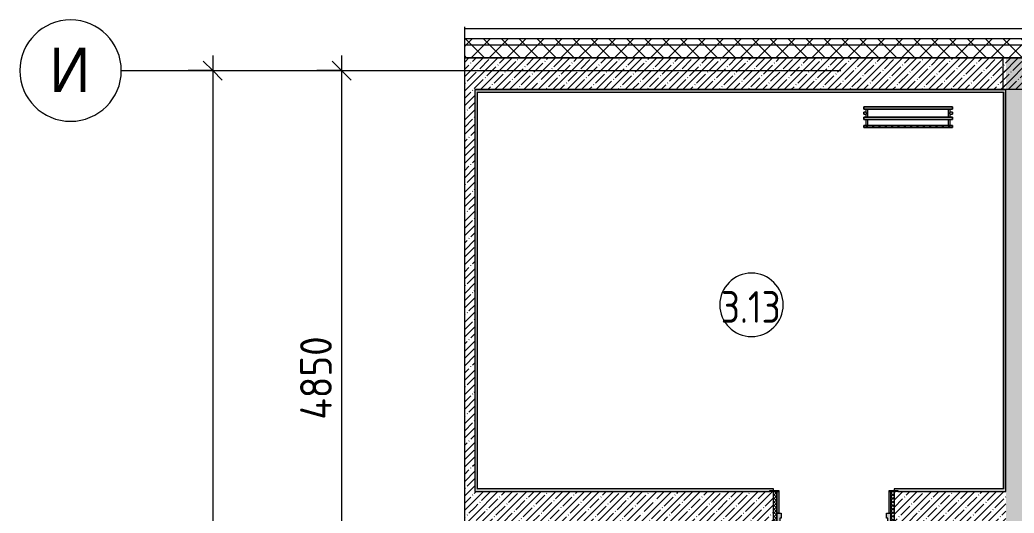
# Model space of a CAD drawing. Header units: millimetres. Extents: x -8624 to 200664, y -8553 to 29000.
# Drawn here: x 131977 to 139820, y 23510 to 27400 of the extents above; entities that cross this region are included whole.
import ezdxf

# ---------------------------------------------------------------- set-up
doc = ezdxf.new("R2010")
doc.units = ezdxf.units.MM
doc.linetypes.add('Осевая', pattern=[15875, 3175, -2381.25, 7937.5, -2381.25])
for name, color, linetype, lineweight in [('A-ANNO-DIMS', 7, 'Continuous', 9), ('A-ANNO-DIMS-100', 7, 'Continuous', 9), ('A-AREA-IDEN', 7, 'Continuous', 9), ('A-DETL-GENF', 7, 'Continuous', 9), ('A-WALL-1', 7, 'Continuous', 9), ('A-WALL-4', 7, 'Continuous', 13), ('I-WALL-5', 7, 'Continuous', 9), ('M-EQPM-2', 7, 'Continuous', 9), ('Оси', 7, 'Continuous', 9), ('Оси-1', 7, 'Continuous', 20), ('Оси-2', 7, 'Осевая', 9)]:
    doc.layers.add(name, color=color, linetype=linetype, lineweight=lineweight)
for name, color, linetype, lineweight, true_color in [('A-DOOR-5', 7, 'Continuous', 9, 0xaaaaaa), ('A-DOOR-6', 7, 'Continuous', 9, 0xe2e2e2), ('A-DOOR-FRAM-4', 7, 'Continuous', 9, 0xe2e2e2), ('A-DOOR-FRAM-5', 7, 'Continuous', 9, 0xaaaaaa), ('I-WALL-7', 9, 'Continuous', 9, 0x808080)]:
    doc.layers.add(name, color=color, linetype=linetype, lineweight=lineweight, true_color=true_color)
doc.styles.add('Arial_1', font='arial.ttf', dxfattribs={"width": 0.9, "height": 350})
doc.styles.add('GOST Common', font='GOST_Common.ttf', dxfattribs={"width": 0.9, "height": 250})
doc.styles.add('ISOCPEUR', font='isocpeur.ttf', dxfattribs={"width": 0.9, "height": 250})
doc.dimstyles.new('ISO-2_5_0_9К_БОЛЬШОЙ', dxfattribs={"dimscale": 304.8, "dimtxt": 248.995294, "dimasz": 0.492126, "dimexe": 0.393701, "dimexo": 0.984252, "dimgap": 0, "dimtad": 1, "dimdec": 0, "dimrnd": 10, "dimzin": 0, "dimdsep": 46, "dimtxsty": 'ISOCPEUR', "dimblk1": 'OBLIQUE', "dimblk2": 'OBLIQUE', "dimsah": 1, "dimcen": 0.09, "dimdle": 0.393701, "dimazin": 0, "dimtfac": 1, "dimtdec": 4, "dimtix": 1, "dimtmove": 0, "dimatfit": 3, "dimfxl": 1, "dimtvp": 1, "dimtolj": 1, "dimtzin": 0, "dimarcsym": 2})
pattern_1 = [(45, (50595.26, 0), (-70.71068, 70.71068), []), (135, (50595.26, 0), (-70.71068, -70.71068), [])]
pattern_2 = [(45, (50595.26, 0), (-57.024626, 57.024626), []), (45, (50652.28, 0), (-57.024626, 57.024626), [100.806, -20.161, 3.353, -16.808])]
pattern_3 = [(0, (50595.258, 0), (121.92, 30.48), [10.058, -81.382, 10.058, -81.382, -487.68]), (0, (50595.258, 0), (121.92, 30.48), [-182.88, 10.058, -172.822, 10.058, -81.382, -213.36]), (0, (50595.258, 0), (121.92, 30.48), [-457.2, 10.058, -50.902, 10.058, -142.342]), (120, (50640.978, 15.24), (-87.356454, 90.345817), [10.058, -81.382, 10.058, -81.382, -487.68]), (120, (50640.978, 15.24), (-87.356454, 90.345817), [-182.88, 10.058, -172.822, 10.058, -81.382, -213.36]), (120, (50640.978, 15.24), (-87.356454, 90.345817), [-457.2, 10.058, -50.902, 10.058, -142.342]), (240, (50656.218, 76.2), (-34.563546, -120.825817), [10.058, -81.382, 10.058, -81.382, -487.68]), (240, (50656.218, 76.2), (-34.563546, -120.825817), [-182.88, 10.058, -172.822, 10.058, -81.382, -213.36]), (240, (50656.218, 76.2), (-34.563546, -120.825817), [-457.2, 10.058, -50.902, 10.058, -142.342])]

# ---------------------------------------------------------------- blocks, each defined once
blk = doc.blocks.new('radiator_prado_classic_z_tip_30_po exemplyaru - Classic Z Тип 30-500-30677900-План зашивки приборов отопления в осях 3 этажа 23-33')
at = {"layer": 'M-EQPM-2'}
for p, q in [((0, 228), (0, 210)), ((700, 228), (0, 228)), ((0, 210), (0, 228)), ((0, 228), (12.5, 228)), ((0, 210), (700, 210)), ((17.5, 210), (0, 210)), ((700, 164), (0, 164)), ((0, 164), (0, 146)), ((0, 146), (0, 164)), ((0, 164), (17.5, 164)), ((12.5, 228), (37.5, 228)), ((37.5, 228), (12.5, 228)), ((12.5, 228), (37.5, 228)), ((12.5, 228), (17.5, 223)), ((12.5, 228), (17.5, 223)), ((32.5, 223), (17.5, 223)), ((17.5, 223), (32.5, 223)), ((17.5, 210), (17.5, 164)), ((17.5, 210), (17.5, 164)), ((21.2, 210), (17.5, 210)), ((17.5, 210), (25, 210)), ((21.2, 210), (17.5, 210)), ((17.5, 210), (17.8, 210)), ((32.5, 164), (17.5, 164)), ((17.5, 164), (28.7, 164)), ((19.7, 164), (17.5, 164)), ((17.5, 164), (18.5, 164)), ((17.8, 210), (18.5, 210)), ((18.5, 210), (21.2, 210)), ((31.5, 210), (18.5, 210)), ((18.5, 164), (19.7, 164)), ((18.5, 164), (31.5, 164)), ((32.5, 164), (19.7, 164)), ((19.7, 164), (23.1, 164)), ((28.7, 210), (21.2, 210)), ((23.1, 210), (21.2, 210)), ((21.2, 210), (32.5, 210)), ((28.7, 210), (23.1, 210)), ((23.1, 164), (32.5, 164)), ((25, 210), (32.5, 210)), ((32.5, 210), (28.7, 210)), ((30.3, 210), (28.7, 210)), ((28.7, 164), (30.3, 164)), ((32.5, 210), (30.3, 210)), ((30.3, 164), (31.5, 164)), ((31.5, 164), (32.2, 164)), ((32.2, 164), (32.5, 164)), ((32.5, 223), (37.5, 228)), ((37.5, 228), (32.5, 223)), ((32.5, 164), (32.5, 210)), ((32.5, 164), (32.5, 210)), ((667.5, 210), (32.5, 210)), ((32.5, 164), (667.5, 164)), ((37.5, 228), (62.5, 228)), ((62.5, 228), (87.5, 228)), ((87.5, 228), (62.5, 228)), ((62.5, 228), (87.5, 228)), ((62.5, 228), (67.5, 223)), ((62.5, 228), (67.5, 223)), ((82.5, 223), (67.5, 223)), ((67.5, 223), (82.5, 223)), ((82.5, 223), (87.5, 228)), ((87.5, 228), (82.5, 223)), ((87.5, 228), (112.5, 228)), ((112.5, 228), (137.5, 228)), ((137.5, 228), (112.5, 228)), ((112.5, 228), (137.5, 228)), ((112.5, 228), (117.5, 223)), ((112.5, 228), (117.5, 223)), ((132.5, 223), (117.5, 223)), ((117.5, 223), (132.5, 223)), ((132.5, 223), (137.5, 228)), ((137.5, 228), (132.5, 223)), ((137.5, 228), (162.5, 228)), ((162.5, 228), (187.5, 228)), ((187.5, 228), (162.5, 228)), ((162.5, 228), (187.5, 228)), ((162.5, 228), (167.5, 223)), ((162.5, 228), (167.5, 223)), ((182.5, 223), (167.5, 223)), ((167.5, 223), (182.5, 223)), ((182.5, 223), (187.5, 228)), ((187.5, 228), (182.5, 223)), ((187.5, 228), (212.5, 228)), ((212.5, 228), (237.5, 228)), ((237.5, 228), (212.5, 228)), ((212.5, 228), (237.5, 228)), ((212.5, 228), (217.5, 223)), ((212.5, 228), (217.5, 223)), ((232.5, 223), (217.5, 223)), ((217.5, 223), (232.5, 223)), ((232.5, 223), (237.5, 228)), ((237.5, 228), (232.5, 223)), ((237.5, 228), (262.5, 228)), ((262.5, 228), (287.5, 228)), ((287.5, 228), (262.5, 228)), ((262.5, 228), (287.5, 228)), ((262.5, 228), (267.5, 223)), ((262.5, 228), (267.5, 223)), ((282.5, 223), (267.5, 223)), ((267.5, 223), (282.5, 223)), ((282.5, 223), (287.5, 228)), ((287.5, 228), (282.5, 223)), ((287.5, 228), (312.5, 228)), ((312.5, 228), (337.5, 228)), ((337.5, 228), (312.5, 228)), ((312.5, 228), (337.5, 228)), ((312.5, 228), (317.5, 223)), ((312.5, 228), (317.5, 223)), ((332.5, 223), (317.5, 223)), ((317.5, 223), (332.5, 223)), ((332.5, 223), (337.5, 228)), ((337.5, 228), (332.5, 223)), ((337.5, 228), (362.5, 228)), ((362.5, 228), (387.5, 228)), ((387.5, 228), (362.5, 228)), ((362.5, 228), (387.5, 228)), ((362.5, 228), (367.5, 223)), ((362.5, 228), (367.5, 223)), ((382.5, 223), (367.5, 223)), ((367.5, 223), (382.5, 223)), ((382.5, 223), (387.5, 228)), ((387.5, 228), (382.5, 223)), ((387.5, 228), (412.5, 228)), ((412.5, 228), (437.5, 228)), ((437.5, 228), (412.5, 228)), ((412.5, 228), (437.5, 228)), ((412.5, 228), (417.5, 223)), ((412.5, 228), (417.5, 223)), ((432.5, 223), (417.5, 223)), ((417.5, 223), (432.5, 223)), ((432.5, 223), (437.5, 228)), ((437.5, 228), (432.5, 223)), ((437.5, 228), (462.5, 228)), ((462.5, 228), (487.5, 228)), ((487.5, 228), (462.5, 228)), ((462.5, 228), (487.5, 228)), ((462.5, 228), (467.5, 223)), ((462.5, 228), (467.5, 223)), ((482.5, 223), (467.5, 223)), ((467.5, 223), (482.5, 223)), ((482.5, 223), (487.5, 228)), ((487.5, 228), (482.5, 223)), ((487.5, 228), (512.5, 228)), ((512.5, 228), (537.5, 228)), ((537.5, 228), (512.5, 228)), ((512.5, 228), (537.5, 228)), ((512.5, 228), (517.5, 223)), ((512.5, 228), (517.5, 223)), ((532.5, 223), (517.5, 223)), ((517.5, 223), (532.5, 223)), ((532.5, 223), (537.5, 228)), ((537.5, 228), (532.5, 223)), ((537.5, 228), (562.5, 228)), ((562.5, 228), (587.5, 228)), ((587.5, 228), (562.5, 228)), ((562.5, 228), (587.5, 228)), ((562.5, 228), (567.5, 223)), ((562.5, 228), (567.5, 223)), ((582.5, 223), (567.5, 223)), ((567.5, 223), (582.5, 223)), ((582.5, 223), (587.5, 228)), ((587.5, 228), (582.5, 223)), ((587.5, 228), (612.5, 228)), ((612.5, 228), (637.5, 228)), ((637.5, 228), (612.5, 228)), ((612.5, 228), (637.5, 228)), ((612.5, 228), (617.5, 223)), ((617.5, 223), (612.5, 228)), ((632.5, 223), (617.5, 223)), ((617.5, 223), (632.5, 223)), ((632.5, 223), (637.5, 228)), ((637.5, 228), (632.5, 223)), ((637.5, 228), (662.5, 228)), ((662.5, 228), (687.5, 228)), ((687.5, 228), (662.5, 228)), ((662.5, 228), (687.5, 228)), ((662.5, 228), (667.5, 223)), ((662.5, 228), (667.5, 223)), ((682.5, 223), (667.5, 223)), ((667.5, 223), (682.5, 223)), ((667.5, 210), (667.5, 164)), ((667.5, 210), (667.5, 164)), ((668.5, 210), (667.5, 210)), ((667.5, 210), (682.5, 210)), ((673.1, 210), (667.5, 210)), ((667.5, 210), (682.5, 210)), ((682.5, 164), (667.5, 164)), ((667.5, 164), (682.5, 164)), ((682.5, 164), (667.5, 164)), ((667.5, 164), (682.5, 164)), ((676.9, 210), (668.5, 210)), ((681.5, 210), (668.5, 210)), ((668.5, 164), (681.5, 164)), ((682.5, 210), (673.1, 210)), ((682.5, 210), (676.9, 210)), ((682.5, 223), (687.5, 228)), ((687.5, 228), (682.5, 223)), ((682.5, 164), (682.5, 210)), ((682.5, 164), (682.5, 210)), ((700, 210), (682.5, 210)), ((682.5, 164), (700, 164)), ((687.5, 228), (700, 228)), ((700, 210), (700, 228)), ((700, 228), (700, 210)), ((700, 146), (700, 164)), ((700, 164), (700, 146)), ((0, 146), (700, 146)), ((17.5, 146), (0, 146)), ((17.5, 121.5), (0, 121.5)), ((17.5, 121.5), (0, 121.5)), ((0, 121.5), (0, 121.2)), ((0, 106.5), (0, 121.5)), ((0, 121.2), (0, 120.5)), ((0, 121.2), (0, 120.5)), ((0, 120.5), (0, 121.2)), ((0, 121.2), (0, 121.2)), ((0, 120.5), (0, 119.3)), ((0, 120.5), (0, 119.3)), ((0, 119.3), (0, 120.5)), ((0, 119.3), (0, 117.7)), ((0, 119.3), (0, 117.7)), ((0, 117.7), (0, 119.3)), ((0, 117.7), (0, 115.9)), ((0, 115.9), (0, 117.7)), ((0, 117.7), (0, 115.9)), ((0, 115.9), (0, 114)), ((0, 115.9), (0, 114)), ((0, 114), (0, 115.9)), ((0, 114), (0, 112.1)), ((0, 114), (0, 112.1)), ((0, 112.1), (0, 114)), ((0, 112.1), (0, 110.2)), ((0, 112.1), (0, 110.2)), ((0, 110.2), (0, 112.1)), ((0, 110.2), (0, 108.7)), ((0, 110.2), (0, 108.7)), ((0, 108.7), (0, 110.2)), ((0, 108.7), (0, 107.5)), ((0, 108.7), (0, 106.8)), ((0, 106.8), (0, 108.7)), ((0, 107.5), (0, 106.8)), ((0, 106.8), (0, 106.5)), ((0, 106.8), (0, 106.8)), ((0, 106.5), (17.5, 106.5)), ((0, 106.5), (17.5, 106.5)), ((700, 82), (0, 82)), ((0, 82), (0, 64)), ((0, 64), (0, 82)), ((0, 82), (17.5, 82)), ((17.5, 146), (17.5, 121.5)), ((17.5, 146), (17.5, 121.5)), ((17.5, 146), (32.5, 146)), ((18.5, 146), (17.5, 146)), ((17.5, 146), (32.5, 146)), ((21.2, 146), (17.5, 146)), ((17.5, 106.5), (17.5, 82)), ((17.5, 106.5), (17.5, 82)), ((32.5, 82), (17.5, 82)), ((17.5, 82), (21.2, 82)), ((19.7, 82), (17.5, 82)), ((17.5, 82), (19.7, 82)), ((19.7, 146), (18.5, 146)), ((31.5, 146), (18.5, 146)), ((18.5, 82), (31.5, 82)), ((21.2, 146), (19.7, 146)), ((26.9, 82), (19.7, 82)), ((19.7, 82), (32.5, 82)), ((23.1, 146), (21.2, 146)), ((30.3, 146), (21.2, 146)), ((21.2, 82), (23.1, 82)), ((28.7, 146), (23.1, 146)), ((23.1, 82), (32.5, 82)), ((32.5, 82), (26.9, 82)), ((32.5, 146), (28.7, 146)), ((32.5, 146), (30.3, 146)), ((32.5, 82), (32.5, 146)), ((32.5, 82), (32.5, 146)), ((667.5, 146), (32.5, 146)), ((32.5, 82), (667.5, 82)), ((667.5, 146), (667.5, 82)), ((667.5, 146), (667.5, 82)), ((667.5, 146), (682.5, 146)), ((682.5, 146), (667.5, 146)), ((667.5, 146), (682.5, 146)), ((682.5, 146), (667.5, 146)), ((682.5, 82), (667.5, 82)), ((667.5, 82), (682.5, 82)), ((673.1, 82), (667.5, 82)), ((667.5, 82), (682.5, 82)), ((681.5, 146), (668.5, 146)), ((668.5, 82), (681.5, 82)), ((675, 82), (673.1, 82)), ((682.5, 82), (675, 82)), ((682.5, 121.5), (682.5, 146)), ((682.5, 121.5), (682.5, 146)), ((700, 146), (682.5, 146)), ((700, 121.5), (682.5, 121.5)), ((700, 121.5), (682.5, 121.5)), ((682.5, 82), (682.5, 106.5)), ((682.5, 106.5), (700, 106.5)), ((682.5, 82), (682.5, 106.5)), ((682.5, 106.5), (700, 106.5)), ((682.5, 82), (700, 82)), ((700, 121.5), (700, 106.5)), ((700, 121.2), (700, 121.5)), ((700, 121.5), (700, 121.2)), ((700, 121.2), (700, 121.5)), ((700, 106.8), (700, 121.2)), ((700, 121.2), (700, 106.8)), ((700, 106.8), (700, 121.2)), ((700, 106.5), (700, 106.8)), ((700, 106.8), (700, 106.5)), ((700, 106.5), (700, 106.8)), ((700, 64), (700, 82)), ((700, 82), (700, 64)), ((700, 64), (0, 64)), ((0, 64), (700, 64))]:
    blk.add_line(p, q, dxfattribs=at)
for points, knots in [([(17.8, 121.2), (17.7, 121.3), (17.7, 121.3), (17.5, 121.5), (17.5, 121.5), (17.5, 121.5)], [0.8571429, 0.8571429, 0.8571429, 0.8571429, 0.8928571, 0.9285714, 1, 1, 1, 1]), ([(17.5, 121.5), (17.5, 121.5), (17.5, 121.5), (17.7, 121.3), (17.7, 121.3), (17.8, 121.2)], [0, 0, 0, 0, 0.0714286, 0.1071429, 0.1428571, 0.1428571, 0.1428571, 0.1428571]), ([(17.5, 121.5), (17.5, 121.5), (17.5, 121.5), (17.7, 121.3), (17.7, 121.3), (17.8, 121.2)], [0, 0, 0, 0, 0.0714286, 0.1071429, 0.1428571, 0.1428571, 0.1428571, 0.1428571]), ([(25, 114), (24.5, 114.5), (23.6, 115.4), (22.4, 116.6), (21.6, 117.4), (21.1, 117.9), (20.8, 118.2), (20.5, 118.5), (20.2, 118.8), (19.8, 119.1), (19.6, 119.4), (19.3, 119.7), (19, 120), (18.7, 120.3), (18.5, 120.5), (18.3, 120.7), (18.1, 120.9), (17.9, 121.1), (17.8, 121.2), (17.7, 121.3), (17.5, 121.5), (17.5, 121.5), (17.5, 121.5)], [0, 0, 0, 0, 0.142857, 0.285714, 0.357143, 0.392857, 0.428571, 0.464286, 0.5, 0.535714, 0.571429, 0.607143, 0.642857, 0.678571, 0.714286, 0.75, 0.785714, 0.821429, 0.857143, 0.892857, 0.928571, 1, 1, 1, 1]), ([(17.5, 106.5), (17.5, 106.5), (17.5, 106.5), (17.7, 106.7), (17.8, 106.8), (17.9, 106.9), (18.1, 107.1), (18.3, 107.3), (18.5, 107.5), (18.7, 107.7), (19, 108), (19.3, 108.3), (19.6, 108.6), (19.8, 108.9), (20.3, 109.3), (20.7, 109.7), (21.1, 110.1), (21.6, 110.6), (22.4, 111.4), (23.6, 112.6), (24.5, 113.5), (25, 114)], [0, 0, 0, 0, 0.071429, 0.107143, 0.142857, 0.178571, 0.214286, 0.25, 0.285714, 0.321429, 0.357143, 0.392857, 0.428571, 0.464286, 0.5, 0.571429, 0.607143, 0.642857, 0.714286, 0.857143, 1, 1, 1, 1]), ([(17.5, 106.5), (17.5, 106.5), (17.5, 106.5), (17.7, 106.7), (17.7, 106.7), (17.8, 106.8)], [0, 0, 0, 0, 0.0714286, 0.1071429, 0.1428571, 0.1428571, 0.1428571, 0.1428571]), ([(17.8, 106.8), (17.7, 106.7), (17.7, 106.7), (17.5, 106.5), (17.5, 106.5), (17.5, 106.5)], [0.8571429, 0.8571429, 0.8571429, 0.8571429, 0.8928571, 0.9285714, 1, 1, 1, 1]), ([(17.8, 106.8), (17.7, 106.7), (17.7, 106.7), (17.5, 106.5), (17.5, 106.5), (17.5, 106.5)], [0.8571429, 0.8571429, 0.8571429, 0.8571429, 0.8928571, 0.9285714, 1, 1, 1, 1]), ([(17.8, 106.8), (17.8, 106.8), (17.9, 106.9), (18.1, 107.1), (18.3, 107.3), (18.5, 107.5), (18.7, 107.7), (19, 108), (19.3, 108.3), (19.6, 108.6), (19.9, 108.8), (20.3, 109.3), (20.6, 109.6), (20.8, 109.8)], [0.1428571, 0.1428571, 0.1428571, 0.1428571, 0.1785714, 0.2142857, 0.25, 0.2857143, 0.3214286, 0.3571429, 0.3928571, 0.4285714, 0.4642857, 0.5, 0.5714286, 0.5714286, 0.5714286, 0.5714286]), ([(18.5, 120.5), (18.6, 120.4), (18.7, 120.3), (19, 120), (19.3, 119.7), (19.6, 119.4), (19.8, 119.1), (20.3, 118.7), (20.7, 118.3), (21.1, 117.9), (21.6, 117.4), (21.9, 117.1), (22.1, 116.9)], [0.2857143, 0.2857143, 0.2857143, 0.2857143, 0.3214286, 0.3571429, 0.3928571, 0.4285714, 0.4642857, 0.5, 0.5714286, 0.6071429, 0.6428571, 0.7142857, 0.7142857, 0.7142857, 0.7142857]), ([(19.6, 119.4), (19.7, 119.3), (19.9, 119.2), (20.3, 118.7), (20.6, 118.4), (20.8, 118.2)], [0.4285714, 0.4285714, 0.4285714, 0.4285714, 0.4642857, 0.5, 0.5714286, 0.5714286, 0.5714286, 0.5714286]), ([(22.1, 116.9), (21.9, 117.1), (21.6, 117.4), (21.1, 117.9), (20.9, 118.1), (20.8, 118.2)], [0.2857143, 0.2857143, 0.2857143, 0.2857143, 0.3571429, 0.3928571, 0.4285714, 0.4285714, 0.4285714, 0.4285714]), ([(20.8, 118.2), (20.9, 118.1), (21.1, 117.9), (21.6, 117.4), (21.9, 117.1), (22.1, 116.9)], [0.5714286, 0.5714286, 0.5714286, 0.5714286, 0.6071429, 0.6428571, 0.7142857, 0.7142857, 0.7142857, 0.7142857]), ([(20.8, 109.8), (20.9, 109.9), (21.1, 110.1), (21.6, 110.6), (21.9, 110.9), (22.1, 111.1)], [0.5714286, 0.5714286, 0.5714286, 0.5714286, 0.6071429, 0.6428571, 0.7142857, 0.7142857, 0.7142857, 0.7142857]), ([(22.1, 111.1), (21.9, 110.9), (21.6, 110.6), (21.1, 110.1), (20.9, 109.9), (20.8, 109.8)], [0.2857143, 0.2857143, 0.2857143, 0.2857143, 0.3571429, 0.3928571, 0.4285714, 0.4285714, 0.4285714, 0.4285714]), ([(22.1, 111.1), (21.9, 110.9), (21.6, 110.6), (21.1, 110.1), (20.9, 109.9), (20.8, 109.8)], [0.2857143, 0.2857143, 0.2857143, 0.2857143, 0.3571429, 0.3928571, 0.4285714, 0.4285714, 0.4285714, 0.4285714]), ([(675, 114), (675.5, 114.5), (676.4, 115.4), (677.6, 116.6), (678.4, 117.4), (678.9, 117.9), (679.2, 118.2), (679.5, 118.5), (679.8, 118.8), (680.1, 119.2), (680.4, 119.4), (680.7, 119.7), (681, 120), (681.3, 120.3), (681.5, 120.5), (681.7, 120.7), (681.9, 120.9), (682.1, 121.1), (682.2, 121.2), (682.3, 121.3), (682.5, 121.5), (682.5, 121.5), (682.5, 121.5)], [0, 0, 0, 0, 0.142857, 0.285714, 0.357143, 0.392857, 0.428571, 0.464286, 0.5, 0.535714, 0.571429, 0.607143, 0.642857, 0.678571, 0.714286, 0.75, 0.785714, 0.821429, 0.857143, 0.892857, 0.928571, 1, 1, 1, 1]), ([(682.5, 106.5), (682.5, 106.5), (682.5, 106.5), (682.3, 106.7), (682.2, 106.8), (682.1, 106.9), (681.9, 107.1), (681.7, 107.3), (681.5, 107.5), (681.3, 107.7), (681, 108), (680.7, 108.3), (680.4, 108.6), (680.1, 108.8), (679.7, 109.3), (679.3, 109.7), (678.9, 110.1), (678.4, 110.6), (677.6, 111.4), (676.4, 112.6), (675.5, 113.5), (675, 114)], [0, 0, 0, 0, 0.071429, 0.107143, 0.142857, 0.178571, 0.214286, 0.25, 0.285714, 0.321429, 0.357143, 0.392857, 0.428571, 0.464286, 0.5, 0.571429, 0.607143, 0.642857, 0.714286, 0.857143, 1, 1, 1, 1]), ([(682.2, 121.2), (682.2, 121.2), (682.1, 121.1), (681.9, 120.9), (681.7, 120.7), (681.5, 120.5), (681.3, 120.3), (681, 120), (680.7, 119.7), (680.4, 119.4), (680.1, 119.2), (679.7, 118.7), (679.3, 118.3), (678.9, 117.9), (678.4, 117.4), (677.6, 116.6), (676.9, 115.9), (676.4, 115.4)], [0.1428571, 0.1428571, 0.1428571, 0.1428571, 0.1785714, 0.2142857, 0.25, 0.2857143, 0.3214286, 0.3571429, 0.3928571, 0.4285714, 0.4642857, 0.5, 0.5714286, 0.6071429, 0.6428571, 0.7142857, 0.8571429, 0.8571429, 0.8571429, 0.8571429]), ([(682.2, 121.2), (682.2, 121.2), (682.1, 121.1), (681.9, 120.9), (681.7, 120.7), (681.5, 120.5), (681.3, 120.3), (681, 120), (680.7, 119.7), (680.4, 119.4), (680.1, 119.2), (679.7, 118.7), (679.3, 118.3), (678.9, 117.9), (678.4, 117.4), (677.6, 116.6), (676.9, 115.9), (676.4, 115.4)], [0.1428571, 0.1428571, 0.1428571, 0.1428571, 0.1785714, 0.2142857, 0.25, 0.2857143, 0.3214286, 0.3571429, 0.3928571, 0.4285714, 0.4642857, 0.5, 0.5714286, 0.6071429, 0.6428571, 0.7142857, 0.8571429, 0.8571429, 0.8571429, 0.8571429]), ([(676.4, 115.4), (676.9, 115.9), (677.6, 116.6), (678.4, 117.4), (678.9, 117.9), (679.2, 118.2), (679.5, 118.5), (679.8, 118.8), (680.1, 119.2), (680.4, 119.4), (680.7, 119.7), (681, 120), (681.3, 120.3), (681.5, 120.5), (681.7, 120.7), (681.9, 120.9), (682.1, 121.1), (682.2, 121.2), (682.2, 121.2)], [0.1428571, 0.1428571, 0.1428571, 0.1428571, 0.2857143, 0.3571429, 0.3928571, 0.4285714, 0.4642857, 0.5, 0.5357143, 0.5714286, 0.6071429, 0.6428571, 0.6785714, 0.7142857, 0.75, 0.7857143, 0.8214286, 0.8571429, 0.8571429, 0.8571429, 0.8571429]), ([(677.9, 111.1), (678.1, 110.9), (678.4, 110.6), (678.9, 110.1), (679.2, 109.8), (679.5, 109.5), (679.8, 109.2), (680.1, 108.8), (680.4, 108.6), (680.7, 108.3), (681, 108), (681.3, 107.7), (681.5, 107.5), (681.7, 107.3), (681.9, 107.1), (682.1, 106.9), (682.2, 106.8), (682.2, 106.8)], [0.2857143, 0.2857143, 0.2857143, 0.2857143, 0.3571429, 0.3928571, 0.4285714, 0.4642857, 0.5, 0.5357143, 0.5714286, 0.6071429, 0.6428571, 0.6785714, 0.7142857, 0.75, 0.7857143, 0.8214286, 0.8571429, 0.8571429, 0.8571429, 0.8571429]), ([(677.9, 111.1), (678.1, 110.9), (678.4, 110.6), (678.9, 110.1), (679.2, 109.8), (679.5, 109.5), (679.8, 109.2), (680.1, 108.8), (680.4, 108.6), (680.7, 108.3), (681, 108), (681.3, 107.7), (681.5, 107.5), (681.7, 107.3), (681.9, 107.1), (682.1, 106.9), (682.2, 106.8), (682.2, 106.8)], [0.2857143, 0.2857143, 0.2857143, 0.2857143, 0.3571429, 0.3928571, 0.4285714, 0.4642857, 0.5, 0.5357143, 0.5714286, 0.6071429, 0.6428571, 0.6785714, 0.7142857, 0.75, 0.7857143, 0.8214286, 0.8571429, 0.8571429, 0.8571429, 0.8571429]), ([(682.2, 106.8), (682.2, 106.8), (682.1, 106.9), (681.9, 107.1), (681.7, 107.3), (681.5, 107.5), (681.3, 107.7), (681, 108), (680.7, 108.3), (680.4, 108.6), (680.1, 108.8), (679.7, 109.3), (679.3, 109.7), (678.9, 110.1), (678.4, 110.6), (678.1, 110.9), (677.9, 111.1)], [0.1428571, 0.1428571, 0.1428571, 0.1428571, 0.1785714, 0.2142857, 0.25, 0.2857143, 0.3214286, 0.3571429, 0.3928571, 0.4285714, 0.4642857, 0.5, 0.5714286, 0.6071429, 0.6428571, 0.7142857, 0.7142857, 0.7142857, 0.7142857]), ([(682.5, 121.5), (682.5, 121.5), (682.5, 121.5), (682.3, 121.3), (682.3, 121.3), (682.2, 121.2)], [0, 0, 0, 0, 0.0714286, 0.1071429, 0.1428571, 0.1428571, 0.1428571, 0.1428571]), ([(682.5, 121.5), (682.5, 121.5), (682.5, 121.5), (682.3, 121.3), (682.3, 121.3), (682.2, 121.2)], [0, 0, 0, 0, 0.0714286, 0.1071429, 0.1428571, 0.1428571, 0.1428571, 0.1428571]), ([(682.2, 121.2), (682.3, 121.3), (682.3, 121.3), (682.5, 121.5), (682.5, 121.5), (682.5, 121.5)], [0.8571429, 0.8571429, 0.8571429, 0.8571429, 0.8928571, 0.9285714, 1, 1, 1, 1]), ([(682.2, 106.8), (682.3, 106.7), (682.3, 106.7), (682.5, 106.5), (682.5, 106.5), (682.5, 106.5)], [0.8571429, 0.8571429, 0.8571429, 0.8571429, 0.8928571, 0.9285714, 1, 1, 1, 1]), ([(682.2, 106.8), (682.3, 106.7), (682.3, 106.7), (682.5, 106.5), (682.5, 106.5), (682.5, 106.5)], [0.8571429, 0.8571429, 0.8571429, 0.8571429, 0.8928571, 0.9285714, 1, 1, 1, 1]), ([(682.5, 106.5), (682.5, 106.5), (682.5, 106.5), (682.3, 106.7), (682.3, 106.7), (682.2, 106.8)], [0, 0, 0, 0, 0.0714286, 0.1071429, 0.1428571, 0.1428571, 0.1428571, 0.1428571])]:
    blk.add_open_spline(points, degree=3, knots=knots, dxfattribs=at)
for points in [[(20.8, 118.2), (20.7, 118.3), (20.5, 118.5), (20.2, 118.8), (19.9, 119.2), (19.6, 119.4), (19.3, 119.7), (19, 120), (18.7, 120.3), (18.5, 120.5), (18.3, 120.7), (18.1, 120.9), (17.9, 121.1), (17.8, 121.2), (17.8, 121.2)], [(17.8, 121.2), (17.8, 121.2), (17.9, 121.1), (18.1, 120.9), (18.3, 120.7), (18.5, 120.5), (18.7, 120.3), (19, 120), (19.3, 119.7), (19.5, 119.5), (19.6, 119.4)], [(17.8, 121.2), (17.8, 121.2), (17.9, 121.1), (18.1, 120.9), (18.3, 120.7), (18.4, 120.6), (18.5, 120.5)], [(20.8, 109.8), (20.7, 109.7), (20.5, 109.5), (20.2, 109.2), (19.9, 108.8), (19.6, 108.6), (19.3, 108.3), (19, 108), (18.7, 107.7), (18.5, 107.5), (18.3, 107.3), (18.1, 107.1), (17.9, 106.9), (17.8, 106.8), (17.8, 106.8)], [(20.8, 109.8), (20.7, 109.7), (20.5, 109.5), (20.2, 109.2), (19.8, 108.9), (19.6, 108.6), (19.3, 108.3), (19, 108), (18.7, 107.7), (18.5, 107.5), (18.3, 107.3), (18.1, 107.1), (17.9, 106.9), (17.8, 106.8), (17.8, 106.8)], [(23.6, 115.4), (23.1, 115.9), (22.6, 116.4), (22.1, 116.9)], [(22.1, 116.9), (22.6, 116.4), (23.1, 115.9), (23.6, 115.4)], [(22.1, 116.9), (22.6, 116.4), (23.1, 115.9), (23.6, 115.4)], [(22.1, 111.1), (22.6, 111.6), (23.1, 112.1), (23.6, 112.6)], [(23.6, 112.6), (23.1, 112.1), (22.6, 111.6), (22.1, 111.1)], [(23.6, 112.6), (23.1, 112.1), (22.6, 111.6), (22.1, 111.1)], [(25, 114), (24.5, 114.5), (24, 115), (23.6, 115.4)], [(23.6, 115.4), (24, 115), (24.5, 114.5), (25, 114)], [(23.6, 115.4), (24, 115), (24.5, 114.5), (25, 114)], [(23.6, 112.6), (24, 113), (24.5, 113.5), (25, 114)], [(25, 114), (24.5, 113.5), (24, 113), (23.6, 112.6)], [(25, 114), (24.5, 113.5), (24, 113), (23.6, 112.6)], [(676.4, 115.4), (676, 115), (675.5, 114.5), (675, 114)], [(676.4, 115.4), (676, 115), (675.5, 114.5), (675, 114)], [(675, 114), (675.5, 114.5), (676, 115), (676.4, 115.4)], [(675, 114), (675.5, 113.5), (676.4, 112.6), (677.4, 111.6), (677.9, 111.1)], [(675, 114), (675.5, 113.5), (676.4, 112.6), (677.4, 111.6), (677.9, 111.1)], [(677.9, 111.1), (677.4, 111.6), (676.4, 112.6), (675.5, 113.5), (675, 114)]]:
    blk.add_open_spline(points, degree=3, dxfattribs=at)
blk = doc.blocks.new('110_Дверь_СКБ_1Ст_Внутренняя1 - Д-8а 950x2100h _книгохранилище_ огнестойкая дверь_-32656878-План зашивки приборов отопления в осях 3 этажа 23-33')
at = {"layer": 'A-DOOR-5'}
h = blk.add_hatch(dxfattribs=at)
h.set_pattern_fill('FP_115', color=256, style=0, pattern_type=2)
h.set_pattern_definition([(225, (1826.41, -189.685), (-14.14214, 14.14214), []), (135, (1826.41, -189.685), (14.14214, 14.14214), [])])
h.paths.add_polyline_path([(487.5, -125), (487.5, 125), (462.5, 125), (462.5, -125)])
at = {"layer": 'A-DOOR-6'}
h = blk.add_hatch(color=256, dxfattribs=at)
h.paths.add_polyline_path([(437.5, -125), (462.5, -125), (462.5, -45), (427.5, -45), (427.5, -85), (437.5, -85)])
h.paths.add_polyline_path([(-437.5, -125), (-412.5, -125), (-412.5, -85), (-402.5, -85), (-402.5, -45), (-437.5, -45)])
at = {"layer": 'A-DOOR-FRAM-4'}
for points in [[(-422.5, 125), (-422.5, 133), (-492.5, 133), (-492.5, 125)], [(-422.5, -45), (-422.5, 125), (-437.5, 125), (-437.5, -45)], [(517.5, 125), (517.5, 133), (447.5, 133), (447.5, 125)], [(462.5, -45), (462.5, 125), (447.5, 125), (447.5, -45)], [(-422.5, -133), (-422.5, -125), (-492.5, -125), (-492.5, -133)], [(-422.5, -125), (-422.5, -124), (-437.5, -125)], [(437.5, -975), (437.5, -125), (397.5, -125), (397.5, -975)], [(462.5, -125), (462.5, -124), (447.5, -125)], [(517.5, -133), (517.5, -125), (447.5, -125), (447.5, -133)]]:
    blk.add_hatch(color=256, dxfattribs=at).paths.add_polyline_path(points)
at = {"layer": 'A-DOOR-FRAM-5'}
h = blk.add_hatch(dxfattribs=at)
h.set_pattern_fill('FP_116', color=256, style=0, pattern_type=2)
h.set_pattern_definition([(315, (-296.384, -189.685), (-14.1421, -14.1421), []), (225, (-296.384, -189.685), (-14.1421, 14.1421), [])])
h.paths.add_polyline_path([(-437.5, -125), (-437.5, 125), (-462.5, 125), (-462.5, -125)])
at = {"layer": 'A-DOOR-5'}
for p, q in [((397.5, -125), (437.5, -125)), ((397.5, -975), (397.5, -125)), ((437.5, -125), (437.5, -975)), ((437.5, -975), (397.5, -975))]:
    blk.add_line(p, q, dxfattribs=at)
blk.add_arc((437.5, -125), 850, 180, 270, dxfattribs=at)
at = {"layer": 'A-DOOR-FRAM-5'}
for p, q in [((-492.5, 133), (-422.5, 133)), ((-492.5, 125), (-492.5, 133)), ((-422.5, 125), (-492.5, 125)), ((-462.5, 125), (-437.5, 125)), ((-462.5, -125), (-462.5, 125)), ((-437.5, 125), (-437.5, -125)), ((-437.5, 125), (-422.5, 125)), ((-437.5, -45), (-437.5, 125)), ((-422.5, 133), (-422.5, 125)), ((-422.5, 125), (-422.5, -45)), ((447.5, 125), (447.5, 133)), ((447.5, 133), (517.5, 133)), ((447.5, -45), (447.5, 125)), ((447.5, 125), (462.5, 125)), ((517.5, 125), (447.5, 125)), ((462.5, -125), (462.5, 125)), ((462.5, 125), (487.5, 125)), ((462.5, 125), (462.5, -45)), ((487.5, 125), (487.5, -125)), ((517.5, 133), (517.5, 125)), ((-437.5, -45), (-402.5, -45)), ((-437.5, -125), (-437.5, -45)), ((-422.5, -45), (-437.5, -45)), ((-402.5, -45), (-402.5, -85)), ((427.5, -45), (462.5, -45)), ((427.5, -85), (427.5, -45)), ((462.5, -45), (447.5, -45)), ((462.5, -45), (462.5, -125)), ((-492.5, -125), (-422.5, -125)), ((-492.5, -133), (-492.5, -125)), ((-422.5, -133), (-492.5, -133)), ((-437.5, -125), (-462.5, -125)), ((-437.5, -124), (-422.5, -124)), ((-437.5, -125), (-437.5, -124)), ((-412.5, -125), (-437.5, -125)), ((-422.5, -125), (-437.5, -125)), ((-422.5, -124), (-422.5, -125)), ((-422.5, -125), (-422.5, -133)), ((-412.5, -85), (-412.5, -125)), ((-402.5, -85), (-412.5, -85)), ((437.5, -85), (427.5, -85)), ((437.5, -125), (437.5, -85)), ((462.5, -125), (437.5, -125)), ((447.5, -125), (447.5, -124)), ((447.5, -124), (462.5, -124)), ((462.5, -125), (447.5, -125)), ((447.5, -133), (447.5, -125)), ((447.5, -125), (517.5, -125)), ((517.5, -133), (447.5, -133)), ((462.5, -124), (462.5, -125)), ((487.5, -125), (462.5, -125)), ((517.5, -125), (517.5, -133))]:
    blk.add_line(p, q, dxfattribs=at)
blk = doc.blocks.new('DET_L_Линия разрыва - М100-30654842-План зашивки приборов отопления в осях 3 этажа 23-33')
at = {"layer": 'A-DETL-GENF'}
blk.add_line((11739.9, 0), (36.6, 0), dxfattribs=at)
blk = doc.blocks.new('Ось сетки - D8-29747960-План зашивки приборов отопления в осях 3 этажа 23-33')
at = {"layer": 'Оси-1'}
for start, end in [(360, 180), (180, 360)]:
    blk.add_arc((0, 0), 4, start, end, dxfattribs=at)
blk = doc.blocks.new('Марка_Помещения - Номер-25198446-План зашивки приборов отопления в осях 3 этажа 23-33')
at = {"layer": 'A-AREA-IDEN'}
for start, end in [(360, 180), (180, 360)]:
    blk.add_arc((0, 0), 2.5, start, end, dxfattribs=at)
blk = doc.blocks.new('DIMBLOCK1-План зашивки приборов отопления в осях 3 этажа 23-33')
at = {"layer": 'A-ANNO-DIMS-100', "lineweight": 20}
for p, q in [((134514.5, 27000), (134439.5, 27075)), ((134514.5, 27000), (134589.5, 26925)), ((134514.5, 22150), (134439.5, 22225)), ((134514.5, 22150), (134589.5, 22075))]:
    blk.add_line(p, q, dxfattribs=at)
at = {"layer": 'A-ANNO-DIMS-100'}
for p, q in [((134514.5, 27120), (134514.5, 22150)), ((134320.6, 27000), (134634.5, 27000)), ((134514.5, 27000), (134320.6, 27000)), ((134320.6, 22150), (134634.5, 22150)), ((134514.5, 22150), (134320.6, 22150))]:
    blk.add_line(p, q, dxfattribs=at)
at = {"layer": 'A-ANNO-DIMS-100', "color": 0, "insert": (134187.9, 24247), "char_height": 250, "width": 787.208, "attachment_point": 1, "rotation": 90, "line_spacing_factor": 1.149209, "style": 'ISOCPEUR'}
blk.add_mtext('4850', dxfattribs=at)
blk = doc.blocks.new('_Oblique')
at = {"color": 0, "linetype": 'ByBlock', "lineweight": -2}
blk.add_line((-0.5, -0.5), (0.5, 0.5), dxfattribs=at)
blk = doc.blocks.new('DIMBLOCK13-План зашивки приборов отопления в осях 3 этажа 23-33')
at = {"layer": 'A-ANNO-DIMS-100', "lineweight": 20}
for p, q in [((133498.6, 27000), (133423.6, 27075)), ((133498.6, 27000), (133573.6, 26925)), ((133498.6, 0), (133423.6, 75)), ((133498.6, 0), (133573.6, -75))]:
    blk.add_line(p, q, dxfattribs=at)
at = {"layer": 'A-ANNO-DIMS-100'}
for p, q in [((133498.6, 27120), (133498.6, -120)), ((133304.7, 27000), (133618.6, 27000)), ((133498.6, 27000), (133304.7, 27000)), ((133304.7, 0), (133618.6, 0)), ((133498.6, 0), (133304.7, 0))]:
    blk.add_line(p, q, dxfattribs=at)
at = {"layer": 'A-ANNO-DIMS-100', "color": 0, "insert": (133172, 13105), "char_height": 250, "width": 948.097, "attachment_point": 1, "rotation": 90, "line_spacing_factor": 1.149209, "style": 'ISOCPEUR'}
blk.add_mtext('27000', dxfattribs=at)

msp = doc.modelspace()

# ---------------------------------------------------------------- hatches: boundary and pattern name
at = {"layer": 'A-WALL-1'}
h = msp.add_hatch(dxfattribs=at)
h.set_pattern_fill('FP_120', color=256, style=0, pattern_type=2)
h.set_pattern_definition(pattern_1)
h.paths.add_polyline_path([(143755.3, 27200), (143805.3, 27200), (143805.3, 27250), (135485.9, 27250), (135485.9, 27200), (142744.4, 27200)])
h = msp.add_hatch(dxfattribs=at)
h.set_pattern_fill('FP_120', color=256, style=0, pattern_type=2)
h.set_pattern_definition(pattern_1)
h.paths.add_polyline_path([(143655.3, 27100), (143755.3, 27100), (143755.3, 27200), (135485.9, 27200), (135485.9, 27100), (142744.4, 27100)])
at = {"layer": 'I-WALL-5'}
h = msp.add_hatch(dxfattribs=at)
h.set_pattern_fill('FP_119', color=256, style=0, pattern_type=2)
h.set_pattern_definition(pattern_2)
h.paths.add_polyline_path([(139735.3, 26850), (139755.3, 26850), (139755.3, 27100), (135485.9, 27100), (135485.9, 26850), (139561.5, 26850)])
h = msp.add_hatch(dxfattribs=at)
h.set_pattern_fill('FP_119', color=256, style=0, pattern_type=2)
h.set_pattern_definition(pattern_2)
h.paths.add_polyline_path([(143385.3, 26850), (143405.3, 26850), (143405.3, 27100), (139730.3, 27100), (139730.3, 26850), (143384.3, 26850)])
h = msp.add_hatch(dxfattribs=at)
h.set_pattern_fill('FP_119', color=256, style=0, pattern_type=2)
h.set_pattern_definition(pattern_2)
h.paths.add_polyline_path([(139755.3, 17270), (140005.3, 17270), (140005.3, 18325), (139755.3, 18325), (139755.3, 17827)])
h.paths.add_polyline_path([(140005.3, 19725), (140005.3, 27100), (139755.3, 27100), (139755.3, 19725), (139955.3, 19725)])
h = msp.add_hatch(dxfattribs=at)
h.set_pattern_fill('FP_119', color=256, style=0, pattern_type=2)
h.set_pattern_definition(pattern_2)
h.paths.add_polyline_path([(135485.9, 22700), (135565.3, 22700), (135565.3, 26850), (135485.9, 26850), (135485.9, 23166.8)])
h = msp.add_hatch(dxfattribs=at)
h.set_pattern_fill('FP_119', color=256, style=0, pattern_type=2)
h.set_pattern_definition(pattern_2)
h.paths.add_polyline_path([(139755.3, 23430), (139755.3, 23680), (138873.3, 23680), (138873.3, 23430), (139215.3, 23430)])
h.paths.add_polyline_path([(137923.3, 23430), (137923.3, 23680), (135565.3, 23680), (135565.3, 23430), (137893.3, 23430)])
at = {"layer": 'I-WALL-7'}
h = msp.add_hatch(dxfattribs=at)
h.set_pattern_fill('FP_139', color=256, style=0, pattern_type=2)
h.set_pattern_definition(pattern_3)
h.paths.add_polyline_path([(139735.3, 26830), (139735.3, 26850), (135565.3, 26850), (135565.3, 26830), (139561.5, 26830)])
h = msp.add_hatch(dxfattribs=at)
h.set_pattern_fill('FP_139', color=256, style=0, pattern_type=2)
h.set_pattern_definition(pattern_3)
h.paths.add_polyline_path([(135565.3, 23680), (135585.3, 23680), (135585.3, 26830), (135565.3, 26830), (135565.3, 23883.4)])
h = msp.add_hatch(dxfattribs=at)
h.set_pattern_fill('FP_139', color=256, style=0, pattern_type=2)
h.set_pattern_definition(pattern_3)
h.paths.add_polyline_path([(139755.3, 23680), (139755.3, 26850), (139735.3, 26850), (139735.3, 23680)])
h = msp.add_hatch(dxfattribs=at)
h.set_pattern_fill('FP_139', color=256, style=0, pattern_type=2)
h.set_pattern_definition(pattern_3)
h.paths.add_polyline_path([(139735.3, 23680), (139735.3, 23700), (138873.3, 23700), (138873.3, 23688), (138903.3, 23688), (138903.3, 23680), (138924.9, 23680)])
h.paths.add_polyline_path([(137651.7, 23680), (137893.3, 23680), (137893.3, 23688), (137923.3, 23688), (137923.3, 23700), (135585.3, 23700), (135585.3, 23680)])

# ---------------------------------------------------------------- linework, layer by layer
at = {"layer": 'A-WALL-1'}
msp.add_line((135485.9, 27100), (143405.3, 27100), dxfattribs=at)
at = {"layer": 'A-WALL-4'}
for p, q in [((143885.3, 27330), (135485.9, 27330)), ((143805.3, 27250), (135485.9, 27250)), ((143755.3, 27200), (135485.9, 27200)), ((135565.3, 26850), (135565.3, 23680)), ((135585.3, 26830), (139735.3, 26830)), ((135585.3, 26830), (135585.3, 23700)), ((139735.3, 26850), (139755.3, 26850)), ((139755.3, 26850), (139735.3, 26850)), ((139735.3, 26830), (139735.3, 23700)), ((135565.3, 23680), (137893.3, 23680)), ((138903.3, 23680), (139755.3, 23680))]:
    msp.add_line(p, q, dxfattribs=at)
at = {"layer": 'I-WALL-5'}
for p, q in [((139755.3, 27100), (135485.9, 27100)), ((143405.3, 27100), (139730.3, 27100)), ((139730.3, 27100), (139730.3, 26850)), ((135565.3, 26850), (139735.3, 26850)), ((143384.3, 26850), (135565.3, 26850)), ((135586.3, 26829), (139734.3, 26829)), ((135586.3, 23701), (135586.3, 26829)), ((139734.3, 26829), (139734.3, 23701)), ((139755.3, 26850), (139755.3, 26850)), ((139755.3, 23680), (139755.3, 26850)), ((137923.3, 23700), (135585.3, 23700)), ((137923.3, 23701), (135586.3, 23701)), ((137923.3, 23688), (137923.3, 23701)), ((138873.3, 23701), (138873.3, 23688)), ((139734.3, 23701), (138873.3, 23701)), ((139735.3, 23700), (138873.3, 23700))]:
    msp.add_line(p, q, dxfattribs=at)
at = {"layer": 'Оси'}
msp.add_line((132777, 27000), (135277, 27000), dxfattribs=at)
at = {"layer": 'Оси-2'}
msp.add_line((135277, 27000), (141335.3, 27000), dxfattribs=at)

# ---------------------------------------------------------------- block references
at = {"layer": 'A-AREA-IDEN', "xscale": 99.99999999999993, "yscale": 99.99999999999993, "zscale": 99.99999999999993}
msp.add_blockref('Марка_Помещения - Номер-25198446-План зашивки приборов отопления в осях 3 этажа 23-33', (137748.4, 25152.3), dxfattribs=at)
at = {"layer": 'A-DETL-GENF', "rotation": 270.0000000000003}
msp.add_blockref('DET_L_Линия разрыва - М100-30654842-План зашивки приборов отопления в осях 3 этажа 23-33', (135485.9, 27380.8), dxfattribs=at)
at = {"layer": 'A-DOOR-5'}
msp.add_blockref('110_Дверь_СКБ_1Ст_Внутренняя1 - Д-8а 950x2100h _книгохранилище_ огнестойкая дверь_-32656878-План зашивки приборов отопления в осях 3 этажа 23-33', (138385.8, 23555), dxfattribs=at)
at = {"layer": 'M-EQPM-2', "rotation": 180}
msp.add_blockref('radiator_prado_classic_z_tip_30_po exemplyaru - Classic Z Тип 30-500-30677900-План зашивки приборов отопления в осях 3 этажа 23-33', (139333.5, 26778), dxfattribs=at)
at = {"layer": 'Оси-1', "xscale": 99.99999999999993, "yscale": 99.99999999999993, "zscale": 99.99999999999993, "rotation": 269.9999999999994}
msp.add_blockref('Ось сетки - D8-29747960-План зашивки приборов отопления в осях 3 этажа 23-33', (132377, 27000), dxfattribs=at)

# ---------------------------------------------------------------- texts
at = {"layer": 'A-AREA-IDEN', "insert": (137506.5, 25260.9), "char_height": 250, "width": 606.076, "attachment_point": 1, "style": 'GOST Common'}
msp.add_mtext('3.13', dxfattribs=at)
at = {"layer": 'Оси', "insert": (132212.6, 27181), "char_height": 350, "width": 389.62, "attachment_point": 1, "style": 'Arial_1'}
msp.add_mtext('\\fArial|b0|i0|c204|p34|;\\W.9;И', dxfattribs=at)

# ---------------------------------------------------------------- dimensions: what is measured, and where the dimension line sits
at = {"layer": 'A-ANNO-DIMS'}
for base, p1, p2, override, picture, middle in [((133498.6, 0), (133604.7, 27000), (133604.7, 0), {"dimpost": '<>', "dimfxl": 26999.999823}, 'DIMBLOCK13-План зашивки приборов отопления в осях 3 этажа 23-33', (133373.6, 13500)), ((134514.5, 22150), (134620.6, 27000), (134620.6, 22150), {"dimpost": '<>', "dimfxl": 4849.999753}, 'DIMBLOCK1-План зашивки приборов отопления в осях 3 этажа 23-33', (134389.5, 24575))]:
    dim = msp.add_linear_dim(base=base, p1=p1, p2=p2, angle=90, dimstyle='ISO-2_5_0_9К_БОЛЬШОЙ', override=override, dxfattribs=at)
    dim.commit()
    dim.dimension.update_dxf_attribs({"geometry": picture, "text_midpoint": middle})

doc.saveas('drawing.dxf')
